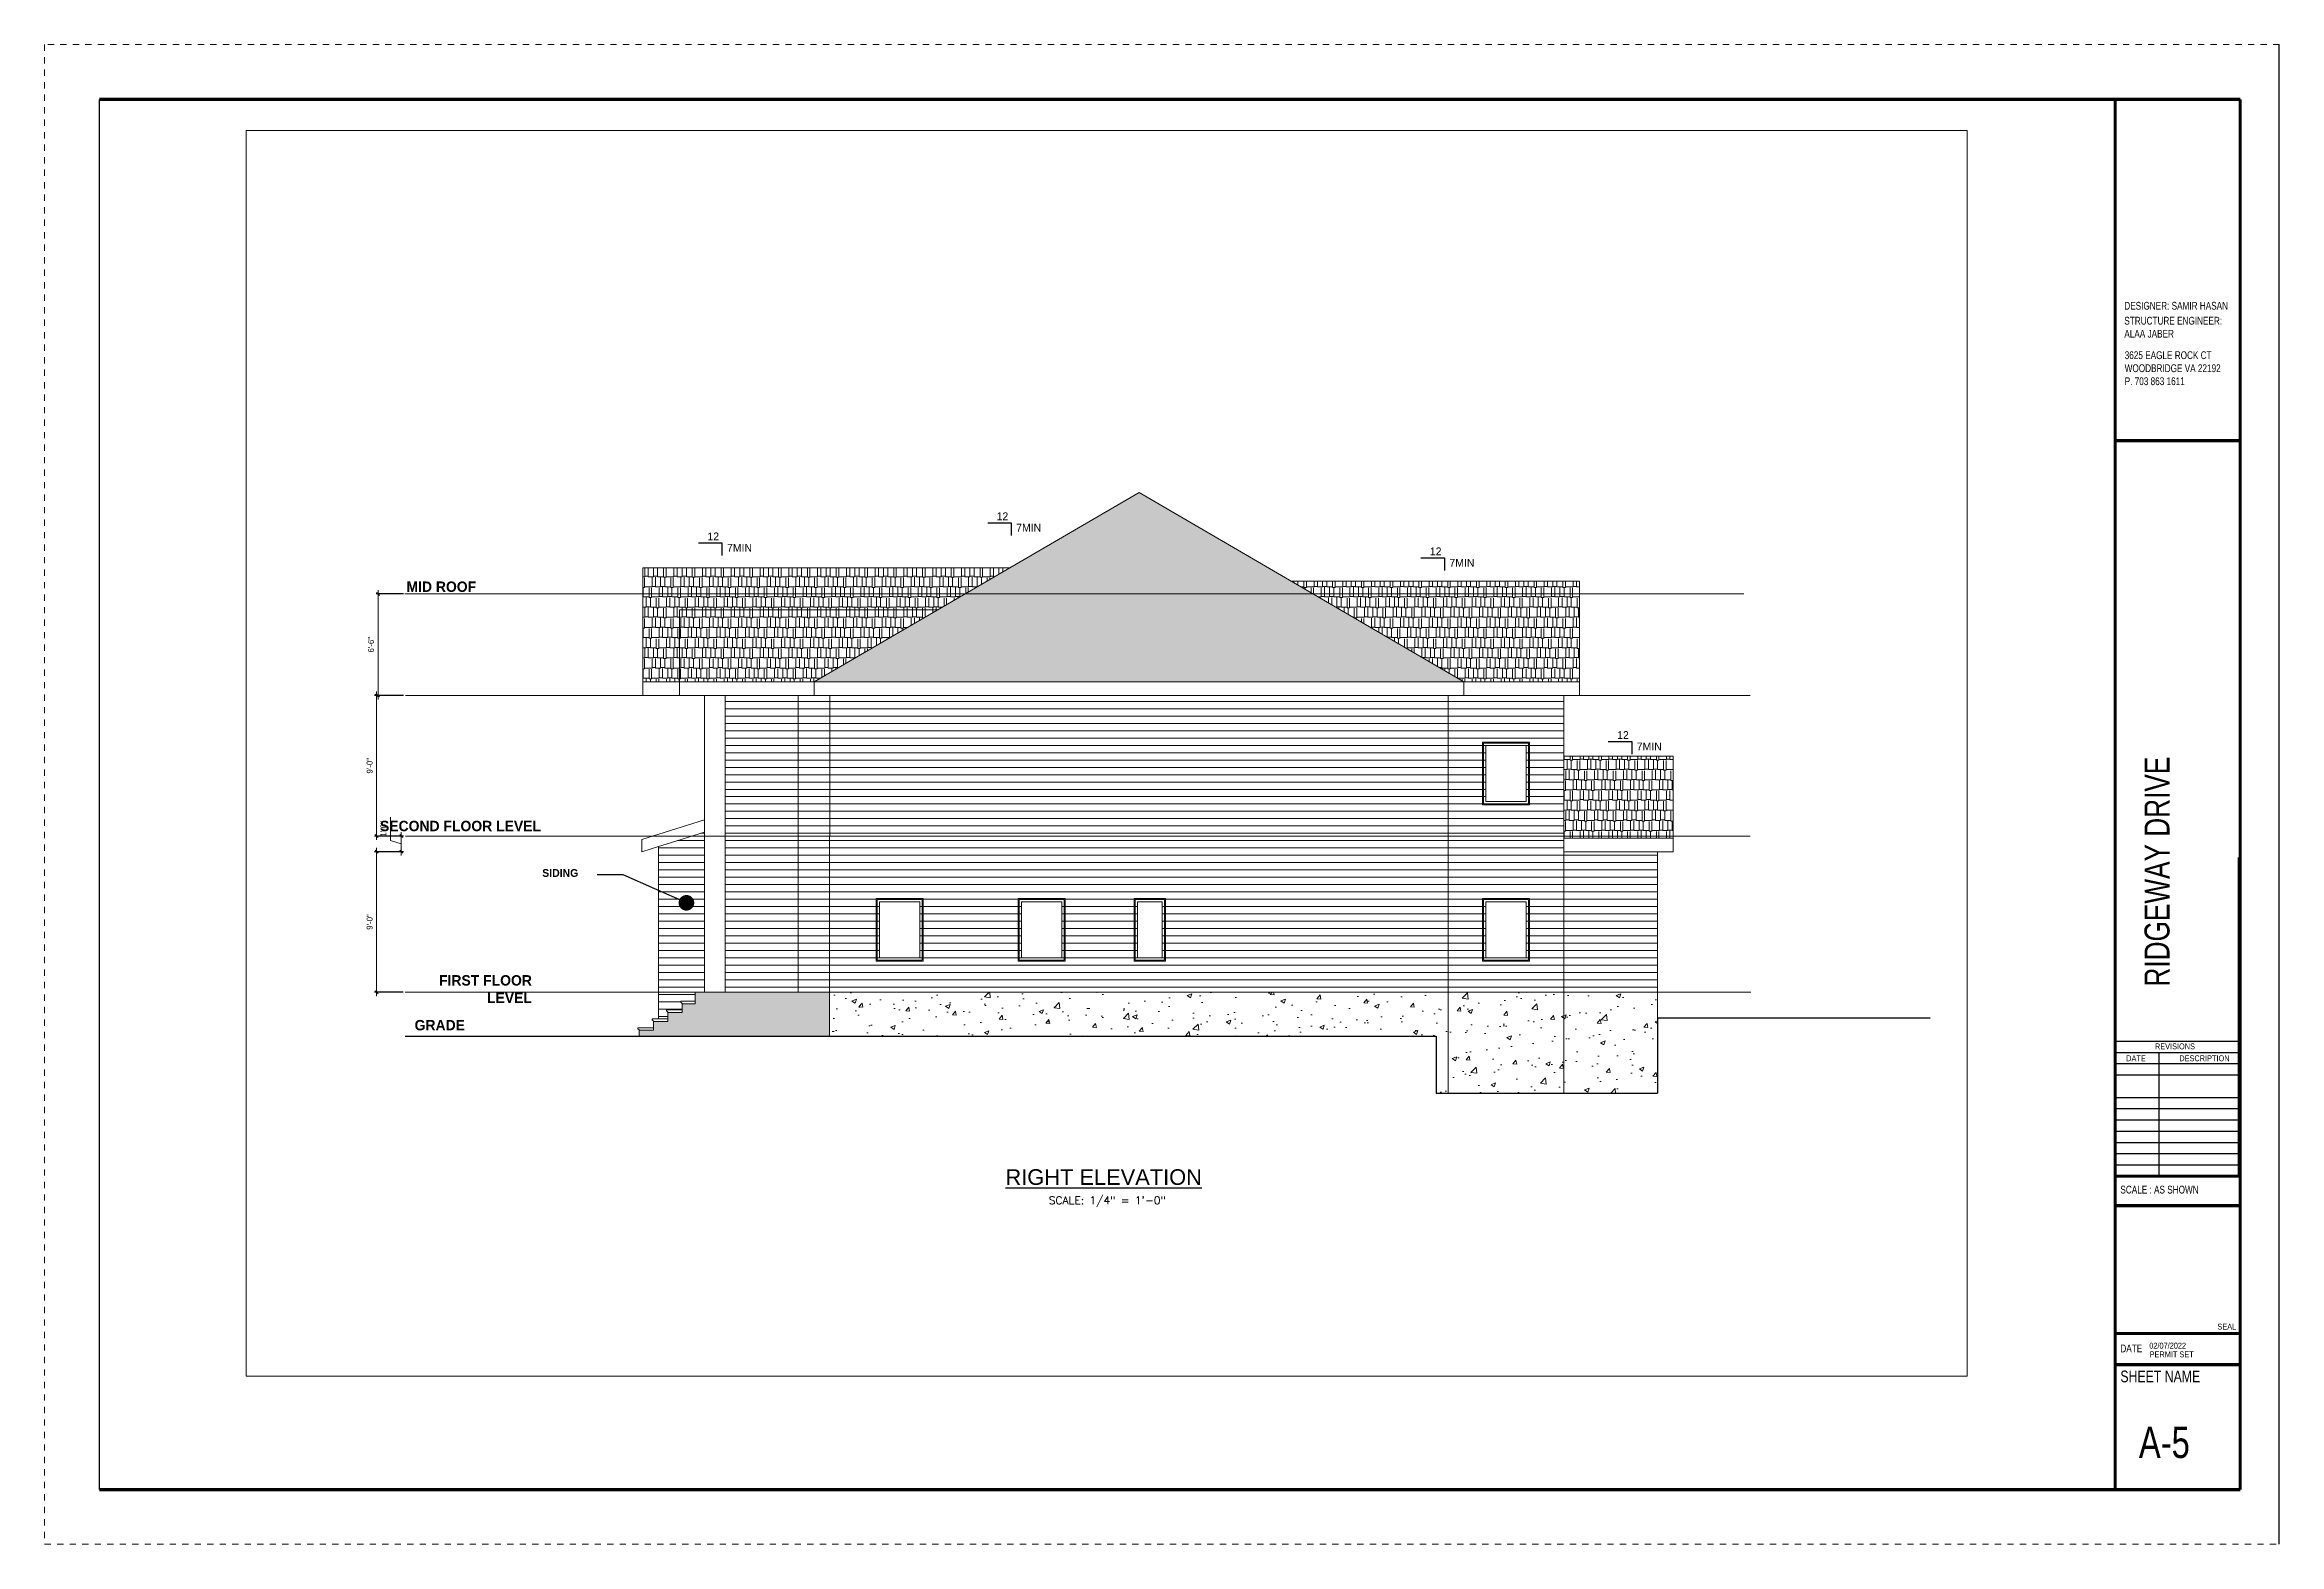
# Paper-space layout 'A5' of a CAD drawing. Extents: x 38.4 to 74.2, y 15.7 to 39.7.
# The model-space entities are those that its viewports show. They can reach past a viewport. Long polylines and large blocks are cut down to what shows.
import ezdxf

# ---------------------------------------------------------------- set-up
doc = ezdxf.new("R2010")
doc.units = 0
doc.header["$LTSCALE"] = 8
doc.header["$MEASUREMENT"] = 0
for name, pattern in [('DASHDOT', [1, 0.5, -0.25, 0, -0.25]), ('HIDDEN', [0.375, 0.25, -0.125]), ('HIDDEN2', [0.1875, 0.125, -0.0625])]:
    doc.linetypes.add(name, pattern=pattern)
doc.layers.get('0').update_dxf_attribs({"lineweight": 9})
doc.layers.get('DefPoints').update_dxf_attribs({"color": 17})
for name, color, linetype in [('A-WALLS.', 7, 'Continuous'), ('Border', 53, 'Continuous'), ('WALLELEV1-2', 7, 'Continuous')]:
    doc.layers.add(name, color=color, linetype=linetype)
doc.layers.add('DIM', color=8, linetype='Continuous', lineweight=5)
doc.layers.add('hatch', color=8, linetype='Continuous', lineweight=13)
doc.layers.add('ELEVATION', color=7, linetype='Continuous', lineweight=25, true_color=0xdda54b)
doc.layers.add('level', color=7, linetype='HIDDEN', lineweight=15, true_color=0x987172)
doc.layers.add('FT-Text', color=7, linetype='Continuous', true_color=0x4f4527)
doc.layers.add('No Plot', color=33, linetype='HIDDEN2', lineweight=18, plot=False)
doc.styles.add('1-4TXT', font='cityb___.ttf', dxfattribs={"height": 5})
doc.styles.add('DIM60', font='romans.shx', dxfattribs={"height": 6})
doc.styles.get("Standard").update_dxf_attribs({"font": 'stylu.ttf'})
doc.styles.add('Text - MM', font='arial.ttf', dxfattribs={"width": 0.75, "height": 0.09375})
doc.styles.add('TITLE', font='arial.ttf', dxfattribs={"height": 12})
doc.dimstyles.new('1-4SCALE', dxfattribs={"dimscale": 0.5, "dimtxt": 5, "dimasz": 3, "dimexe": 3, "dimexo": 6, "dimgap": 0.0625, "dimtad": 1, "dimdec": 3, "dimrnd": 0.125, "dimzin": 3, "dimdsep": 46, "dimlunit": 4, "dimtxsty": '1-4TXT', "dimblk1": 'DOT', "dimblk2": 'DOT', "dimsah": 1, "dimcen": 2, "dimadec": 0, "dimazin": 0, "dimtfac": 1, "dimtdec": 3, "dimtofl": 0, "dimtmove": 0, "dimatfit": 3, "dimldrblk": 'DOT', "dimfxl": 1, "dimtolj": 1, "dimtzin": 0, "dimarcsym": 0})
doc.dimstyles.new('Forum 24', dxfattribs={"dimscale": 24, "dimtxt": 0.1875, "dimasz": 0.09375, "dimexe": 0.0625, "dimexo": 0.0625, "dimgap": 0.125, "dimtad": 1, "dimdec": 4, "dimrnd": 1, "dimzin": 7, "dimdsep": 46, "dimlunit": 4, "dimtxsty": 'Standard', "dimblk": 'OBLIQUE', "dimblk1": 'DIMTICK', "dimblk2": 'OBLIQUE', "dimcen": -0.0625, "dimdle": 0.125, "dimclrd": 256, "dimclre": 256, "dimclrt": 256, "dimadec": 0, "dimazin": 0, "dimtfac": 1, "dimtdec": 4, "dimtmove": 1, "dimatfit": 3, "dimfxl": 0.0625, "dimtvp": 1.2, "dimfrac": 2, "dimtolj": 1, "dimtzin": 7, "dimlwd": 13, "dimarcsym": 0})
pattern_1 = [(0, (43.0626, -208.748), (1e-15, 5.625), [])]
pattern_2 = [(0, (43.0626, -208.748), (16.575, 7.8), [3.9, -3.25, 4.55, -1.95, 5.85, -2.6]), (0, (46.9626, -208.423), (16.575, 7.8), [3.25, -12.35, 2.6, -3.9]), (0, (54.7626, -209.236), (16.575, 7.8), [1.95, -20.15]), (90, (43.0626, -208.7483), (-5.525, 7.8), [7.475, -23.725]), (90, (46.9626, -208.7483), (-5.525, 7.8), [7.3125, -23.8875]), (90, (50.2126, -208.7483), (-5.525, 7.8), [6.825, -24.375]), (90, (54.7626, -209.236), (-5.525, 7.8), [7.475, -23.725]), (90, (56.7126, -209.236), (-5.525, 7.8), [7.475, -23.725]), (90, (62.5626, -208.7483), (-5.525, 7.8), [7.15, -24.05])]
pattern_3 = [(50, (43.063, -208.748), (35.86301, -3.13761), [3.75, -41.25]), (355, (43.063, -208.75), (-6.93757, 37.6096), [3, -33]), (100.45144, (46.05, -209.01), (28.92544, 34.472), [3.18701, -35.0571]), (46.1842, (43.063, -198.75), (53.36207, -8.27596), [5.625, -61.875]), (96.63564, (47.51, -199.44), (46.7331, 48.70593), [4.78052, -52.5857]), (351.18416, (43.06, -198.75), (46.7331, 48.70593), [4.5, -49.5]), (21, (48.063, -201.248), (29.84535, -20.130945), [3.75, -41.25]), (326, (48.063, -201.25), (12.16577, 36.2575), [3, -33]), (71.45144, (50.55, -202.926), (42.01112, 16.12656), [3.18701, -35.0571]), (37.5, (43.063, -208.748), (0.607993, 16.644693), [0, -32.6, 0, -33.5, 0, -33.125]), (7.5, (43.063, -208.748), (13.153477, 19.720586), [0, -19.1, 0, -31.85, 0, -12.625]), (327.5, (31.913, -208.748), (26.691122, -1.127744), [0, -12.5, 0, -39, 0, -51.75]), (317.5, (26.913, -208.748), (29.15931, 5.00525), [0, -16.25, 0, -25.9, 0, -36.75])]

# ---------------------------------------------------------------- blocks, each defined once
blk = doc.blocks.new('_Oblique')
at = {"color": 0, "linetype": 'ByBlock', "lineweight": -2}
blk.add_line((-0.5, -0.5), (0.5, 0.5), dxfattribs=at)
blk = doc.blocks.new('*D567')
at = {"layer": 'DefPoints', "color": 0, "transparency": 16777216}
for p in [(8497.6, 2949.6), (8516.6, 2949.6), (8519.5, 2841.6)]:
    blk.add_point(p, dxfattribs=at)
at = {"layer": 'DIM', "lineweight": 13, "transparency": 16777216}
blk.add_line((8497.6, 2838.6), (8497.6, 2952.6), dxfattribs=at)
at = {"layer": 'DIM', "lineweight": -2, "transparency": 16777216}
for p, q in [((8515.1, 2949.6), (8496.1, 2949.6)), ((8518, 2841.6), (8496.1, 2841.6))]:
    blk.add_line(p, q, dxfattribs=at)
at = {"layer": 'DIM', "lineweight": 13, "transparency": 16777216, "xscale": 2.25, "yscale": 2.25, "zscale": 2.25}
for p, rotation in [((8497.6, 2949.6), 90), ((8497.6, 2841.6), 270)]:
    blk.add_blockref('_Oblique', p, dxfattribs=dict(at, rotation=rotation))
at = {"layer": 'DIM', "transparency": 16777216, "insert": (8492.3, 2895.6), "char_height": 4.5, "attachment_point": 5, "rotation": 90}
blk.add_mtext('\\A1;9\'-0"', dxfattribs=at)
blk = doc.blocks.new('DIMTICK')
for p, q in [((-1, 0), (1, 0)), ((0, 1), (0, -1))]:
    blk.add_line(p, q)
at = {"const_width": 0.141}
blk.add_lwpolyline([(0.71, 0.71), (-0.71, -0.71)], dxfattribs=at)
blk = doc.blocks.new('*D568')
at = {"layer": 'DefPoints', "color": 0, "transparency": 16777216}
for p in [(8519.7, 2961.6), (8516.6, 2949.6), (8519.7, 2949.6)]:
    blk.add_point(p, dxfattribs=at)
at = {"layer": 'DIM', "lineweight": 13, "transparency": 16777216}
for p, q in [((8508.2, 2958.1), (8508.2, 2976)), ((8516.6, 2955.6), (8508.2, 2958.1)), ((8516.6, 2964.6), (8516.6, 2946.6))]:
    blk.add_line(p, q, dxfattribs=at)
at = {"layer": 'DIM', "lineweight": -2, "transparency": 16777216}
for p, q in [((8518.2, 2961.6), (8515.1, 2961.6)), ((8518.2, 2949.6), (8515.1, 2949.6))]:
    blk.add_line(p, q, dxfattribs=at)
at = {"layer": 'DIM', "lineweight": 13, "transparency": 16777216, "xscale": 2.25, "yscale": 2.25, "zscale": 2.25}
for p, rotation in [((8516.6, 2961.6), 90), ((8516.6, 2949.6), 270)]:
    blk.add_blockref('_Oblique', p, dxfattribs=dict(at, rotation=rotation))
at = {"layer": 'DIM', "transparency": 16777216, "insert": (8502.9, 2967.1), "char_height": 4.5, "attachment_point": 5, "rotation": 90}
blk.add_mtext('\\A1;1\'-0"', dxfattribs=at)
blk = doc.blocks.new('*D569')
at = {"layer": 'DefPoints', "color": 0, "transparency": 16777216}
for p in [(8497.6, 3069.6), (8519.7, 3069.6), (8516.6, 2961.6)]:
    blk.add_point(p, dxfattribs=at)
at = {"layer": 'DIM', "lineweight": 13, "transparency": 16777216}
blk.add_line((8497.6, 2958.6), (8497.6, 3072.6), dxfattribs=at)
at = {"layer": 'DIM', "lineweight": -2, "transparency": 16777216}
for p, q in [((8518.2, 3069.6), (8496.1, 3069.6)), ((8515.1, 2961.6), (8496.1, 2961.6))]:
    blk.add_line(p, q, dxfattribs=at)
at = {"layer": 'DIM', "lineweight": 13, "transparency": 16777216, "xscale": 2.25, "yscale": 2.25, "zscale": 2.25}
for p, rotation in [((8497.6, 3069.6), 90), ((8497.6, 2961.6), 270)]:
    blk.add_blockref('_Oblique', p, dxfattribs=dict(at, rotation=rotation))
at = {"layer": 'DIM', "transparency": 16777216, "insert": (8492.3, 3015.6), "char_height": 4.5, "attachment_point": 5, "rotation": 90}
blk.add_mtext('\\A1;9\'-0"', dxfattribs=at)
blk = doc.blocks.new('*D570')
at = {"layer": 'DefPoints', "color": 0, "transparency": 16777216}
for p in [(8498.8, 3147.6), (8519.7, 3147.6), (8519.7, 3069.6)]:
    blk.add_point(p, dxfattribs=at)
at = {"layer": 'DIM', "lineweight": -2, "transparency": 16777216}
for p, q in [((8518.2, 3147.6), (8497.3, 3147.6)), ((8518.2, 3069.6), (8497.3, 3069.6))]:
    blk.add_line(p, q, dxfattribs=at)
at = {"layer": 'DIM', "lineweight": 13, "transparency": 16777216}
blk.add_line((8498.8, 3066.6), (8498.8, 3150.6), dxfattribs=at)
at = {"layer": 'DIM', "lineweight": 13, "transparency": 16777216, "xscale": 2.25, "yscale": 2.25, "zscale": 2.25}
for p, rotation in [((8498.8, 3147.6), 90), ((8498.8, 3069.6), 270)]:
    blk.add_blockref('_Oblique', p, dxfattribs=dict(at, rotation=rotation))
at = {"layer": 'DIM', "transparency": 16777216, "insert": (8493.4, 3108.6), "char_height": 4.5, "attachment_point": 5, "rotation": 90}
blk.add_mtext('\\A1;6\'-6"', dxfattribs=at)
blk = doc.blocks.new('_Dot')
at = {"color": 0, "linetype": 'ByBlock', "lineweight": -2}
blk.add_line((-0.5, 0), (-1, 0), dxfattribs=at)
at = {"color": 0, "linetype": 'ByBlock', "lineweight": 0, "const_width": 0.5}
blk.add_lwpolyline([(-0.25, 0, 1), (0.25, 0, 1)], format="xyb", close=True, dxfattribs=at)

msp = doc.modelspace()

# ---------------------------------------------------------------- hatches: boundary and pattern name
at = {"layer": 'DIM'}
h = msp.add_hatch(dxfattribs=at)
h.set_pattern_fill('AR-CONC', color=1, scale=5)
h.set_pattern_definition(pattern_3)
h.paths.add_polyline_path([(8845.37475, 2841.61496), (8845.37475, 2807.9548), (9311.36556, 2807.9548), (9311.36556, 2764.19418), (9320.61556, 2764.19418), (9320.61556, 2841.61496)])
h = msp.add_hatch(dxfattribs=at)
h.set_pattern_fill('AR-CONC', color=1, scale=5)
h.set_pattern_definition(pattern_3)
h.paths.add_polyline_path([(9409.36556, 2841.61496), (9320.61556, 2841.61496), (9320.61556, 2764.19418), (9409.36556, 2764.19418)])
h.paths.add_polyline_path([(9481.36556, 2841.61496), (9409.36556, 2841.61496), (9409.36556, 2764.19418), (9481.36556, 2764.19418)])
at = {"layer": 'hatch', "linetype": 'ByBlock'}
h = msp.add_hatch(dxfattribs=at)
h.set_pattern_fill('AR-RSHKE', color=36, scale=0.65, style=0)
h.set_pattern_definition(pattern_2)
h.paths.add_polyline_path([(9332.61556, 3080.0343), (9083.12017, 3225.57328), (8833.62477, 3080.0343)])
h = msp.add_hatch(dxfattribs=at)
h.set_pattern_fill('AR-RSHKE', color=36, scale=0.65, style=0)
h.set_pattern_definition(pattern_2)
h.paths.add_polyline_path([(8928.62477, 3135.45096), (8983.62477, 3167.5343), (8702.11556, 3167.5343), (8702.11556, 3080.0343), (8730.24596, 3080.0343), (8730.24596, 3135.45096)])
h = msp.add_hatch(dxfattribs=at)
h.set_pattern_fill('AR-RSHKE', color=36, scale=0.65, style=0)
h.set_pattern_definition(pattern_2)
h.paths.add_polyline_path([(9199.97624, 3157.40723), (9332.61556, 3080.0343), (9421.36556, 3080.0343), (9421.36556, 3157.40723)])
h = msp.add_hatch(dxfattribs=at)
h.set_pattern_fill('AR-RSHKE', color=36, scale=0.65, style=0)
h.set_pattern_definition(pattern_2)
h.paths.add_polyline_path([(8730.24596, 3135.45096), (8730.24596, 3080.0343), (8833.62477, 3080.0343), (8928.62477, 3135.45096)])
at = {"layer": 'hatch', "linetype": 'ByBlock', "true_color": 0x636466}
h = msp.add_hatch(dxfattribs=at)
h.set_pattern_fill('ANSI31', color=251, scale=45, angle=315, style=0)
h.set_pattern_definition(pattern_1)
h.paths.add_polyline_path([(8821.3747, 3069.61496), (8765.3747, 3069.61496), (8765.3747, 2961.61496), (8821.3747, 2961.61496)])
h.paths.add_polyline_path([(8821.3747, 3069.61496), (8821.3747, 2961.61496)], flags=17)
at = {"layer": 'hatch', "linetype": 'ByBlock', "true_color": 0x939598}
h = msp.add_hatch(dxfattribs=at)
h.set_pattern_fill('ANSI31', color=252, scale=45, angle=315, style=0)
h.set_pattern_definition(pattern_1)
h.paths.add_polyline_path([(8845.62476, 3069.61496), (8821.3747, 3069.61496), (8821.3747, 2961.61496), (8845.62476, 2961.61496)])
at = {"layer": 'hatch', "linetype": 'ByBlock', "true_color": 0xffffff}
h = msp.add_hatch(dxfattribs=at)
h.set_pattern_fill('ANSI31', scale=45, angle=315, style=0)
h.set_pattern_definition(pattern_1)
h.paths.add_polyline_path([(8845.62476, 3069.61496), (8845.62476, 2961.61496), (9320.61556, 2961.61496), (9320.61556, 3069.61496)])
at = {"layer": 'hatch', "linetype": 'ByBlock', "true_color": 0x939598}
h = msp.add_hatch(dxfattribs=at)
h.set_pattern_fill('ANSI31', color=252, scale=45, angle=315, style=0)
h.set_pattern_definition(pattern_1)
h.paths.add_polyline_path([(9409.36556, 2961.61496), (9409.36556, 3069.61496), (9320.61556, 3069.61496), (9320.61556, 2961.61496)])
h.paths.add_polyline_path([(9346.99056, 2985.61496), (9346.99056, 3033.61496), (9382.99056, 3033.61496), (9382.99056, 2985.61496)], flags=16)
h.paths.add_polyline_path([(9382.24056, 2986.36496), (9347.74056, 2986.36496), (9347.74056, 3032.86496), (9382.24056, 3032.86496)], flags=0)
h.paths.add_polyline_path([(9380.49056, 2988.11496), (9349.49056, 2988.11496), (9349.49056, 3031.11496), (9380.49056, 3031.11496)], flags=0)
at = {"layer": 'hatch', "linetype": 'ByBlock'}
h = msp.add_hatch(dxfattribs=at)
h.set_pattern_fill('AR-RSHKE', color=36, scale=0.65, style=0)
h.set_pattern_definition(pattern_2)
h.paths.add_polyline_path([(9409.36556, 3023.10721), (9409.36556, 2961.61496), (9493.36556, 2961.61496), (9493.36556, 3023.10721)])
h = msp.add_hatch(dxfattribs=at)
h.set_pattern_fill('ANSI31', color=256, scale=45, angle=315, style=0)
h.set_pattern_definition(pattern_1)
h.paths.add_polyline_path([(8749.3747, 2961.61496), (8739.6702, 2961.61496), (8720.11556, 2955.48893), (8714.11556, 2953.60926), (8714.11556, 2841.61496), (8714.11556, 2821.66014), (8721.24596, 2821.66014), (8721.24596, 2826.01496), (8721.24596, 2826.26496), (8720.24596, 2827.26496), (8720.24596, 2828.01496), (8732.24596, 2828.01496), (8732.24596, 2832.81496), (8732.24596, 2833.06496), (8731.24596, 2834.06496), (8731.24596, 2834.81496), (8742.24596, 2834.81496), (8742.24596, 2841.61496), (8749.3747, 2841.61496)])
h.paths.add_polyline_path([(8749.3747, 2964.65517), (8739.6702, 2961.61496), (8749.3747, 2961.61496)])
at = {"layer": 'hatch', "linetype": 'ByBlock', "true_color": 0x636466}
h = msp.add_hatch(dxfattribs=at)
h.set_pattern_fill('ANSI31', color=251, scale=45, angle=315, style=0)
h.set_pattern_definition(pattern_1)
h.paths.add_polyline_path([(8765.3747, 2841.61496), (8821.3747, 2841.61496), (8821.3747, 2961.61496), (8765.3747, 2961.61496)])
at = {"layer": 'hatch', "linetype": 'ByBlock', "true_color": 0x939598}
h = msp.add_hatch(dxfattribs=at)
h.set_pattern_fill('ANSI31', color=252, scale=45, angle=315, style=0)
h.set_pattern_definition(pattern_1)
h.paths.add_polyline_path([(8821.3747, 2841.61496), (8845.37475, 2841.61496), (8845.37475, 2961.61496), (8821.3747, 2961.61496)])
at = {"layer": 'hatch', "linetype": 'ByBlock', "true_color": 0xffffff}
h = msp.add_hatch(dxfattribs=at)
h.set_pattern_fill('ANSI31', scale=45, angle=315, style=0)
h.set_pattern_definition(pattern_1)
h.paths.add_polyline_path([(8845.37475, 2961.61496), (8845.37475, 2841.61496), (9320.61556, 2841.61496), (9320.61556, 2961.61496)])
h.paths.add_polyline_path([(9103.37475, 2865.61496), (9079.37475, 2865.61496), (9079.37475, 2913.61496), (9103.37475, 2913.61496)], flags=16)
h.paths.add_polyline_path([(9102.62475, 2866.36496), (9080.12475, 2866.36496), (9080.12475, 2912.86496), (9102.62475, 2912.86496)], flags=0)
h.paths.add_polyline_path([(9100.87475, 2911.11496), (9100.87475, 2868.11496), (9081.87475, 2868.11496), (9081.87475, 2911.11496)], flags=0)
h.paths.add_polyline_path([(9026.37475, 2865.61496), (8990.37475, 2865.61496), (8990.37475, 2913.61496), (9026.37475, 2913.61496)], flags=16)
h.paths.add_polyline_path([(9025.62475, 2866.36496), (8991.12475, 2866.36496), (8991.12475, 2912.86496), (9025.62475, 2912.86496)], flags=0)
h.paths.add_polyline_path([(9023.87475, 2911.11496), (9023.87475, 2868.11496), (8992.87475, 2868.11496), (8992.87475, 2911.11496)], flags=0)
h.paths.add_polyline_path([(8917.37475, 2865.61496), (8881.37475, 2865.61496), (8881.37475, 2913.61496), (8917.37475, 2913.61496)], flags=16)
h.paths.add_polyline_path([(8916.62475, 2866.36496), (8882.12475, 2866.36496), (8882.12475, 2912.86496), (8916.62475, 2912.86496)], flags=0)
h.paths.add_polyline_path([(8914.87475, 2911.11496), (8914.87475, 2868.11496), (8883.87475, 2868.11496), (8883.87475, 2911.11496)], flags=0)
at = {"layer": 'hatch', "linetype": 'ByBlock', "true_color": 0x939598}
h = msp.add_hatch(dxfattribs=at)
h.set_pattern_fill('ANSI31', color=252, scale=45, angle=315, style=0)
h.set_pattern_definition(pattern_1)
h.paths.add_polyline_path([(9320.61556, 2961.61496), (9320.61556, 2841.61496), (9409.36556, 2841.61496), (9409.36556, 2961.61496)])
h.paths.add_polyline_path([(9382.99056, 2913.61496), (9382.99056, 2865.61496), (9346.99056, 2865.61496), (9346.99056, 2913.61496)], flags=16)
h.paths.add_polyline_path([(9382.24056, 2912.86496), (9382.24056, 2866.36496), (9347.74056, 2866.36496), (9347.74056, 2912.86496)], flags=0)
h.paths.add_polyline_path([(9380.49056, 2911.11496), (9380.49056, 2868.11496), (9349.49056, 2868.11496), (9349.49056, 2911.11496)], flags=0)
at = {"layer": 'hatch', "linetype": 'ByBlock'}
h = msp.add_hatch(dxfattribs=at)
h.set_pattern_fill('AR-RSHKE', color=36, scale=0.65, style=0)
h.set_pattern_definition(pattern_2)
h.paths.add_polyline_path([(9493.36556, 2960.0343), (9493.36556, 2961.61496), (9409.36556, 2961.61496), (9409.36556, 2960.0343)])
at = {"layer": 'hatch', "linetype": 'ByBlock', "true_color": 0x636466}
h = msp.add_hatch(dxfattribs=at)
h.set_pattern_fill('ANSI31', color=251, scale=45, angle=315, style=0)
h.set_pattern_definition(pattern_1)
h.paths.add_polyline_path([(9481.36556, 2949.61496), (9409.36556, 2949.61496), (9409.36556, 2841.61496), (9481.36556, 2841.61496)])
at = {"layer": 'hatch', "linetype": 'ByBlock'}
h = msp.add_hatch(dxfattribs=at)
h.set_pattern_fill('GRAVEL', color=1, scale=10, style=0)
h.set_pattern_definition([(228.0127875, (50.2626, -198.7483), (-80, -90), [1.34536, -133.19088]), (184.9697407, (49.3626, -199.7483), (120, 10), [2.30868, -228.559248]), (132.510447, (47.0626, -199.9483), (100, -110), [1.62788, -161.160326]), (267.273689, (43.1626, -202.4483), (10, 200), [2.10238, -208.13558]), (292.833654, (43.0626, -204.5483), (-50, 120), [2.06155, -204.093731]), (357.273689, (43.8626, -206.4483), (-200, 10), [2.10238, -208.13558]), (37.6942405, (45.96258, -206.54828), (-130, -100), [2.78029, -275.248485]), (72.2553284, (48.16258, -204.84828), (70, 220), [2.62488, -259.863215]), (121.4295656, (48.9626, -202.3483), (-80, 130), [2.1095, -208.840731]), (175.236358, (47.8626, -200.5483), (110, -10), [2.40832, -118.007626]), (222.3974378, (45.46258, -200.34828), (-120, -110), [3.11448, -308.33375]), (138.814075, (53.0626, -202.5483), (-70, 60), [1.06301, -105.238448]), (171.4692344, (52.2626, -201.8483), (130, -20), [2.02237, -200.215114]), (225, (50.2626, -201.548), (-1e-15, -10), [1.41421, -12.727926]), (203.19859, (49.5626, -200.3483), (50, 20), [0.76158, -75.396151]), (291.80141, (48.8626, -200.6483), (-10, 30), [1.07703, -52.774618]), (30.963757, (49.2626, -201.6483), (30, 20), [1.74929, -56.560229]), (161.56505, (50.7626, -200.7483), (20, -10), [1.26491, -30.357867]), (16.38954, (43.0626, -200.6483), (100, 30), [1.772, -175.428451]), (70.346176, (44.7626, -200.1483), (-40, -110), [1.48661, -147.174077]), (293.19859, (50.7626, -198.7483), (-20, 50), [1.52315, -74.634581]), (343.61046, (51.3626, -200.1483), (-100, 30), [1.772, -175.428451]), (339.443955, (43.0626, -206.8483), (-50, 20), [1.7088, -83.731237]), (294.7751406, (44.6626, -207.4483), (-50, 110), [1.43178, -141.746431]), (66.80141, (50.8626, -208.7483), (20, 50), [1.52315, -74.634581]), (17.354025, (51.4626, -207.3483), (-130, -40), [1.67631, -165.954236]), (69.443955, (45.9626, -208.7483), (-20, -50), [0.8544, -84.585637]), (101.309932, (50.2626, -208.7483), (-10, 40), [0.5099, -50.480295]), (165.963757, (50.1626, -208.2483), (30, -10), [2.06155, -39.169506]), (186.009006, (48.1626, -207.7483), (100, 10), [1.9105, -189.139232]), (303.690068, (49.2626, -202.5483), (-10, 20), [1.44222, -34.613293]), (353.1572266, (50.0626, -203.74828), (170, -20), [2.51794, -249.275626]), (60.945396, (52.5626, -204.0483), (-40, -70), [1.02956, -101.926741]), (90, (53.063, -203.148), (-10, 10), [0.6, -9.4]), (120.256437, (47.9626, -207.4483), (40, -70), [1.38924, -137.5352]), (48.0127875, (47.2626, -206.2483), (80, 90), [2.69072, -131.84552]), (0, (49.063, -204.248), (10, 10), [2.6, -7.4]), (325.3048465, (51.6626, -204.2483), (100, -70), [1.58114, -156.532743]), (254.054604, (52.9626, -205.1483), (-10, -40), [1.45602, -71.345079]), (207.6459754, (52.5626, -206.5483), (-190, -100), [2.37065, -234.694742]), (175.4260787, (50.4626, -207.64828), (-130, 10), [2.50799, -248.290734])])
h.paths.add_polyline_path([(8742.24596, 2841.61496), (8742.24596, 2834.81496), (8742.24596, 2832.81496), (8732.24596, 2832.81496), (8732.24596, 2828.01496), (8732.24596, 2826.01496), (8721.24596, 2826.01496), (8721.24596, 2821.66014), (8721.24596, 2821.21496), (8721.24596, 2819.21496), (8710.24596, 2819.21496), (8710.24596, 2814.41496), (8710.24596, 2812.41496), (8699.24596, 2812.41496), (8699.24596, 2807.9548), (8845.37475, 2807.9548), (8845.37475, 2841.61496)])

# ---------------------------------------------------------------- linework, layer by layer
for p, q in [((9083.12017, 3225.57328), (8833.62477, 3080.0343)), ((9332.61556, 3080.0343), (9083.12017, 3225.57328)), ((8702.11556, 3167.5343), (8983.62477, 3167.5343)), ((8702.11556, 3080.0343), (8702.11556, 3167.5343)), ((9199.97624, 3157.40723), (9421.36556, 3157.40723)), ((9421.36556, 3080.0343), (9421.36556, 3157.40723)), ((8730.24596, 3135.45096), (8928.62477, 3135.45096)), ((8730.24596, 3080.0343), (8730.24596, 3135.45096)), ((8702.11556, 3080.0343), (8702.11556, 3069.61496)), ((8730.24596, 3080.0343), (8702.11556, 3080.0343)), ((8730.24596, 3080.0343), (8730.24596, 3069.61496)), ((8730.24596, 3080.0343), (8833.62477, 3080.0343)), ((9332.61556, 3080.0343), (8833.62477, 3080.0343)), ((8833.62477, 3080.0343), (8833.62477, 3069.61496)), ((9421.36556, 3080.0343), (9332.61556, 3080.0343)), ((9332.61556, 3080.0343), (9332.61556, 3069.61496)), ((9421.36556, 3080.0343), (9421.36556, 3069.61496)), ((8702.11556, 3069.61496), (9421.36556, 3069.61496)), ((8730.24596, 3069.61496), (8749.3747, 3069.61496)), ((8749.3747, 3069.61496), (8765.3747, 3069.61496)), ((8749.3747, 2964.65517), (8749.3747, 3069.61496)), ((8765.3747, 3069.61496), (8821.3747, 3069.61496)), ((8765.3747, 2961.61496), (8765.3747, 3069.61496)), ((8821.3747, 3069.61496), (8821.3747, 2841.61496)), ((8845.62476, 2961.61496), (8845.62476, 3069.61496)), ((9320.61556, 3069.61496), (9320.61556, 2764.19418)), ((9409.36556, 3069.61496), (9409.36556, 2764.19418)), ((9493.36556, 3023.10721), (9409.36556, 3023.10721)), ((9493.36556, 2960.0343), (9493.36556, 3023.10721)), ((8749.3747, 2974.08648), (8701.36556, 2959.04627)), ((8701.36556, 2949.61496), (8701.36556, 2959.04627)), ((8701.36556, 2949.61496), (8714.11556, 2953.60926)), ((8714.11556, 2953.60926), (8720.11556, 2955.48893)), ((8714.11556, 2821.21496), (8714.11556, 2953.60926)), ((8720.11556, 2955.48893), (8749.3747, 2964.65517)), ((8749.3747, 2841.61496), (8749.3747, 2964.65517)), ((8765.3747, 2841.61496), (8765.3747, 2961.61496)), ((8845.37475, 2961.61496), (8845.37475, 2807.9548)), ((9314.61556, 2961.61496), (9319.37475, 2961.61496)), ((9319.37475, 2961.61496), (9320.61556, 2961.61496)), ((9493.36556, 2960.0343), (9409.36556, 2960.0343)), ((9493.36556, 2960.0343), (9493.36556, 2949.61496)), ((9409.36556, 2949.61496), (9481.36556, 2949.61496)), ((9481.36556, 2949.61496), (9493.36556, 2949.61496)), ((8749.3747, 2841.61496), (8742.24596, 2841.61496))]:
    msp.add_line(p, q)
at = {"color": 2}
for p, q in [((9382.99056, 3033.61496), (9346.99056, 3033.61496)), ((9346.99056, 3033.61496), (9346.99056, 2985.61496)), ((9347.74056, 2986.36496), (9347.74056, 3032.86496)), ((9347.74056, 3032.86496), (9382.24056, 3032.86496)), ((9349.49056, 2988.11496), (9349.49056, 3031.11496)), ((9349.49056, 3031.11496), (9380.49056, 3031.11496)), ((9380.49056, 3031.11496), (9380.49056, 2988.11496)), ((9382.24056, 3032.86496), (9382.24056, 2986.36496)), ((9382.99056, 2985.61496), (9382.99056, 3033.61496)), ((9382.24056, 2986.36496), (9347.74056, 2986.36496)), ((9380.49056, 2988.11496), (9349.49056, 2988.11496)), ((9346.99056, 2985.61496), (9382.99056, 2985.61496)), ((8917.37475, 2913.61496), (8881.37475, 2913.61496)), ((8881.37475, 2913.61496), (8881.37475, 2865.61496)), ((8882.12475, 2866.36496), (8882.12475, 2912.86496)), ((8882.12475, 2912.86496), (8916.62475, 2912.86496)), ((8883.87475, 2868.11496), (8883.87475, 2911.11496)), ((8883.87475, 2911.11496), (8914.87475, 2911.11496)), ((8914.87475, 2911.11496), (8914.87475, 2868.11496)), ((8916.62475, 2912.86496), (8916.62475, 2866.36496)), ((8917.37475, 2865.61496), (8917.37475, 2913.61496)), ((9026.37475, 2913.61496), (8990.37475, 2913.61496)), ((8990.37475, 2913.61496), (8990.37475, 2865.61496)), ((8991.12475, 2866.36496), (8991.12475, 2912.86496)), ((8991.12475, 2912.86496), (9025.62475, 2912.86496)), ((8992.87475, 2868.11496), (8992.87475, 2911.11496)), ((8992.87475, 2911.11496), (9023.87475, 2911.11496)), ((9023.87475, 2911.11496), (9023.87475, 2868.11496)), ((9025.62475, 2912.86496), (9025.62475, 2866.36496)), ((9026.37475, 2865.61496), (9026.37475, 2913.61496)), ((9103.37475, 2913.61496), (9079.37475, 2913.61496)), ((9079.37475, 2913.61496), (9079.37475, 2865.61496)), ((9080.12475, 2866.36496), (9080.12475, 2912.86496)), ((9080.12475, 2912.86496), (9102.62475, 2912.86496)), ((9081.87475, 2868.11496), (9081.87475, 2911.11496)), ((9081.87475, 2911.11496), (9100.87475, 2911.11496)), ((9100.87475, 2911.11496), (9100.87475, 2868.11496)), ((9102.62475, 2912.86496), (9102.62475, 2866.36496)), ((9103.37475, 2865.61496), (9103.37475, 2913.61496)), ((9382.99056, 2913.61496), (9346.99056, 2913.61496)), ((9346.99056, 2913.61496), (9346.99056, 2865.61496)), ((9347.74056, 2866.36496), (9347.74056, 2912.86496)), ((9347.74056, 2912.86496), (9382.24056, 2912.86496)), ((9349.49056, 2868.11496), (9349.49056, 2911.11496)), ((9349.49056, 2911.11496), (9380.49056, 2911.11496)), ((9380.49056, 2911.11496), (9380.49056, 2868.11496)), ((9382.24056, 2912.86496), (9382.24056, 2866.36496)), ((9382.99056, 2865.61496), (9382.99056, 2913.61496)), ((8916.62475, 2866.36496), (8882.12475, 2866.36496)), ((8914.87475, 2868.11496), (8883.87475, 2868.11496)), ((9025.62475, 2866.36496), (8991.12475, 2866.36496)), ((9023.87475, 2868.11496), (8992.87475, 2868.11496)), ((9102.62475, 2866.36496), (9080.12475, 2866.36496)), ((9100.87475, 2868.11496), (9081.87475, 2868.11496)), ((9382.24056, 2866.36496), (9347.74056, 2866.36496)), ((9380.49056, 2868.11496), (9349.49056, 2868.11496)), ((8881.37475, 2865.61496), (8917.37475, 2865.61496)), ((8990.37475, 2865.61496), (9026.37475, 2865.61496)), ((9079.37475, 2865.61496), (9103.37475, 2865.61496)), ((9346.99056, 2865.61496), (9382.99056, 2865.61496)), ((8731.24596, 2834.06496), (8731.24596, 2834.81496)), ((8742.24596, 2834.81496), (8731.24596, 2834.81496)), ((8732.24596, 2833.06496), (8731.24596, 2834.06496)), ((8732.24596, 2833.06496), (8732.24596, 2832.81496)), ((8732.24596, 2832.81496), (8742.24596, 2832.81496)), ((8732.24596, 2832.81496), (8732.24596, 2828.01496)), ((8742.24596, 2841.61496), (8742.24596, 2834.81496)), ((8742.24596, 2832.81496), (8742.24596, 2834.81496)), ((8698.24596, 2814.41496), (8698.24596, 2813.66496)), ((8710.24596, 2814.41496), (8698.24596, 2814.41496)), ((8709.24596, 2820.46496), (8709.24596, 2821.21496)), ((8721.24596, 2821.21496), (8709.24596, 2821.21496)), ((8710.24596, 2819.46496), (8709.24596, 2820.46496)), ((8710.24596, 2819.46496), (8710.24596, 2819.21496)), ((8710.24596, 2819.21496), (8710.24596, 2814.41496)), ((8710.24596, 2819.21496), (8721.24596, 2819.21496)), ((8710.24596, 2812.41496), (8710.24596, 2814.41496)), ((8720.24596, 2827.26496), (8720.24596, 2828.01496)), ((8732.24596, 2828.01496), (8720.24596, 2828.01496)), ((8721.24596, 2826.26496), (8720.24596, 2827.26496)), ((8721.24596, 2826.26496), (8721.24596, 2826.01496)), ((8721.24596, 2826.01496), (8732.24596, 2826.01496)), ((8721.24596, 2826.01496), (8721.24596, 2821.66014)), ((8721.24596, 2821.66014), (8721.24596, 2821.21496)), ((8721.24596, 2819.21496), (8721.24596, 2821.21496)), ((8732.24596, 2826.01496), (8732.24596, 2828.01496)), ((8698.24596, 2813.66496), (8698.29894, 2813.61198)), ((8698.29894, 2813.61198), (8699.24596, 2812.66496)), ((8699.24596, 2812.66496), (8699.24596, 2812.41496)), ((8699.24596, 2807.9548), (8699.24596, 2812.41496)), ((8699.24596, 2812.41496), (8710.24596, 2812.41496))]:
    msp.add_line(p, q, dxfattribs=at)
at = {"layer": 'DIM'}
msp.add_line((9481.36556, 2821.66014), (9481.36556, 2949.61496), dxfattribs=at)
at = {"layer": 'ELEVATION', "color": 6, "linetype": 'ByBlock'}
for p, q in [((9690.55306, 2821.66014), (9481.36556, 2821.66014)), ((9481.36556, 2821.66014), (9481.36556, 2764.19418)), ((8519.67806, 2807.9548), (8845.37475, 2807.9548)), ((8845.37475, 2807.9548), (9311.36556, 2807.9548)), ((9311.36556, 2807.9548), (9311.36556, 2764.19418)), ((9311.36556, 2764.19418), (9481.36556, 2764.19418))]:
    msp.add_line(p, q, dxfattribs=at)
at = {"layer": 'FT-Text', "ltscale": 0.25}
for p, q in [((8966.9049, 3202.24611), (8984.9049, 3202.24611)), ((8984.9049, 3202.24611), (8984.9049, 3192.49611)), ((8744.8455, 3186.79275), (8762.8455, 3186.79275)), ((8762.8455, 3186.79275), (8762.8455, 3177.04275)), ((9299.59299, 3175.29363), (9317.59299, 3175.29363)), ((9317.59299, 3175.29363), (9317.59299, 3165.54363)), ((9443.43472, 3034.19277), (9461.43472, 3034.19277)), ((9461.43472, 3034.19277), (9461.43472, 3024.44277))]:
    msp.add_line(p, q, dxfattribs=at)
at = {"layer": 'level', "linetype": 'DASHDOT'}
for p, q in [((8519.26913, 3147.56132), (9547.49616, 3147.56132)), ((8519.71272, 3069.61496), (9552.46783, 3069.61496)), ((8519.71272, 2961.61496), (9552.46783, 2961.61496)), ((8519.50227, 2841.61496), (9552.94321, 2841.61496))]:
    msp.add_line(p, q, dxfattribs=at)

# ---------------------------------------------------------------- texts
at = {"layer": 'A-WALLS.', "color": 7, "linetype": 'Continuous', "lineweight": 25, "style": 'DIM60'}
msp.add_text('SCALE: 1/4" = 1\'-0" ', height=6, dxfattribs=at).set_placement((9013.91471, 2678.77873))
at = {"layer": 'FT-Text', "ltscale": 0.25, "char_height": 6, "attachment_point": 3}
for insert in [(8982.70663, 3210.25482), (8760.64723, 3194.80146), (9315.39471, 3183.30234), (9459.23644, 3042.20148)]:
    msp.add_mtext('12', dxfattribs=dict(at, insert=insert))
at = {"layer": 'FT-Text', "ltscale": 0.25, "char_height": 6, "width": 5.2093704, "attachment_point": 3}
for insert in [(9007.98307, 3201.51021), (8785.92367, 3186.05685), (9340.67115, 3174.55773), (9484.51288, 3033.45687)]:
    msp.add_mtext('7MIN', dxfattribs=dict(at, insert=insert))
at = {"layer": 'FT-Text', "ltscale": 0.25, "insert": (8624.86273, 2936.24829), "char_height": 6, "width": 112.9418407, "attachment_point": 1, "style": '1-4TXT'}
msp.add_mtext('SIDING', dxfattribs=at)
at = {"layer": 'level', "ltscale": 0.25, "char_height": 8, "attachment_point": 3, "style": '1-4TXT'}
for s, insert, width in [('MID ROOF', (8574.08429, 3157.16753), 84.2320716), ('SECOND FLOOR LEVEL', (8623.88673, 2973.34869), 144.7421276), ('FIRST FLOOR LEVEL', (8616.89546, 2854.76059), 84.2320716), ('GRADE', (8565.48466, 2820.35242), 84.2320716)]:
    msp.add_mtext(s, dxfattribs=dict(at, insert=insert, width=width))
at = {"layer": 'WALLELEV1-2', "color": 4, "insert": (9055.98685, 2705.66893), "char_height": 12, "width": 247.4081515, "attachment_point": 2, "style": 'TITLE'}
msp.add_mtext('\\A1;{\\LRIGHT ELEVATION}', dxfattribs=at)

# ---------------------------------------------------------------- dimensions: what is measured, and where the dimension line sits
at = {"layer": 'DIM'}
for base, p1, p2, picture, middle in [((8498.76728, 3147.56132), (8519.71272, 3069.61496), (8519.71272, 3147.56132), '*D570', (8493.43328, 3108.58814)), ((8497.64228, 3069.61496), (8516.57572, 2961.61496), (8519.71272, 3069.61496), '*D569', (8492.30169, 3015.61496)), ((8516.57572, 2949.62722), (8519.71272, 2961.61496), (8519.71272, 2949.62722), '*D568', (8502.9143, 2961.1203)), ((8497.64228, 2949.62722), (8519.50227, 2841.61496), (8516.64422, 2949.62722), '*D567', (8492.30169, 2895.62109))]:
    dim = msp.add_linear_dim(base=base, p1=p1, p2=p2, angle=90, dimstyle='Forum 24', dxfattribs=at)
    dim.commit()
    dim.dimension.update_dxf_attribs({"geometry": picture, "text_midpoint": middle})

# ---------------------------------------------------------------- leaders
at = {"layer": 'FT-Text', "linetype": 'ByBlock'}
msp.add_leader([(8735.56775, 2910.33241), (8687.1141, 2931.94368), (8667.09196, 2931.94368)], dimstyle='1-4SCALE', override={"dimasz": 24, "dimgap": 0.0625, "dimtad": 0}, dxfattribs=at)

psp = doc.layouts.new('A5')

# ---------------------------------------------------------------- linework, layer by layer
at = {"linetype": 'HIDDEN2', "ltscale": 0.05}
for p, q in [((74.164, 39.701), (38.414, 39.701)), ((38.414, 39.701), (38.414, 15.701)), ((38.414, 15.701), (74.164, 15.701))]:
    psp.add_line(p, q, dxfattribs=at)
at = {"layer": 'Border'}
for p, q in [((74.164, 15.701), (74.164, 39.701)), ((39.289, 38.826), (73.539, 38.826)), ((73.539, 38.826), (39.289, 38.826)), ((39.289, 16.576), (39.289, 38.826)), ((71.539, 38.826), (71.539, 16.576)), ((73.539, 38.826), (73.539, 16.576)), ((71.539, 33.363), (73.539, 33.363)), ((73.539, 32.576), (73.539, 24.701)), ((73.513, 21.594), (73.513, 26.695)), ((71.539, 23.754), (73.539, 23.754)), ((71.539, 23.574), (73.539, 23.574)), ((71.539, 23.394), (73.539, 23.394)), ((72.236, 23.574), (72.236, 21.594)), ((71.539, 23.214), (73.539, 23.214)), ((71.539, 22.854), (73.539, 22.854)), ((71.539, 22.674), (73.539, 22.674)), ((71.539, 22.494), (73.539, 22.494)), ((71.539, 22.314), (73.539, 22.314)), ((71.539, 22.134), (73.539, 22.134)), ((71.539, 21.954), (73.539, 21.954)), ((71.539, 21.774), (73.539, 21.774)), ((71.539, 21.594), (73.539, 21.594)), ((73.539, 19.076), (71.539, 19.076)), ((73.539, 18.576), (71.539, 18.576)), ((73.539, 16.576), (39.289, 16.576))]:
    psp.add_line(p, q, dxfattribs=at)
at = {"layer": 'Border', "const_width": 0.05}
for points in [[(39.289, 38.826), (73.539, 38.826)], [(71.539, 38.826), (71.539, 16.576)], [(73.539, 38.826), (73.539, 16.576)], [(71.539, 33.363), (73.539, 33.363)], [(71.539, 21.594), (73.539, 21.594)], [(71.539, 21.12), (73.539, 21.12)], [(71.539, 19.076), (73.539, 19.076)], [(71.539, 18.576), (73.539, 18.576)], [(73.539, 16.576), (39.289, 16.576)]]:
    psp.add_lwpolyline(points, dxfattribs=at)

# ---------------------------------------------------------------- texts
at = {"layer": 'Border', "style": 'Text - MM'}
for s, insert, char_height, width, attachment_point in [('DESIGNER: SAMIR HASAN', (71.685, 35.585), 0.125, 2.86487, 1), ('\\PSTRUCTURE ENGINEER:\\PALAA JABER', (71.685, 35.554), 0.125, 2.86487, 1), ('3625 EAGLE ROCK CT\\PWOODBRIDGE VA 22192\\PP. 703 863 1611', (71.691, 34.794), 0.125, 2.86487, 1), ('REVISIONS', (72.495, 23.717), 0.0938, 1.1254, 2), ('DATE', (71.715, 23.526), 0.0938, 1.1254, 1), ('DESCRIPTION', (72.565, 23.526), 0.09375, 1.1254, 1), ('SCALE : AS SHOWN', (71.622, 21.44), 0.125, 1.76597, 1), ('SEAL', (73.475, 19.232), 0.0938, 0.44116, 3), ('DATE', (71.622, 18.898), 0.125, 1.76597, 1), ('02/07/2022', (72.084, 18.927), 0.0938, 1.1254, 1), ('PERMIT SET', (72.09, 18.788), 0.0938, 1.1254, 1), ('SHEET NAME', (71.622, 18.482), 0.1875, 1.76597, 1), ('A-5', (72.733, 17.075), 0.5, 1.75547, 9)]:
    psp.add_mtext(s, dxfattribs=dict(at, insert=insert, char_height=char_height, width=width, attachment_point=attachment_point))
at = {"layer": 'Border', "insert": (72.008, 24.627), "char_height": 0.4, "width": 8.94873, "attachment_point": 1, "rotation": 90, "style": 'Text - MM'}
psp.add_mtext('RIDGEWAY DRIVE', dxfattribs=at)

# ---------------------------------------------------------------- viewports
at = {"layer": 'No Plot'}
psp.add_viewport(center=(55.402, 28.362), size=(27.533, 19.93511), view_center_point=(9058.17198, 3025.27582), view_height=956.8852705, dxfattribs=at)

doc.saveas('drawing.dxf')
